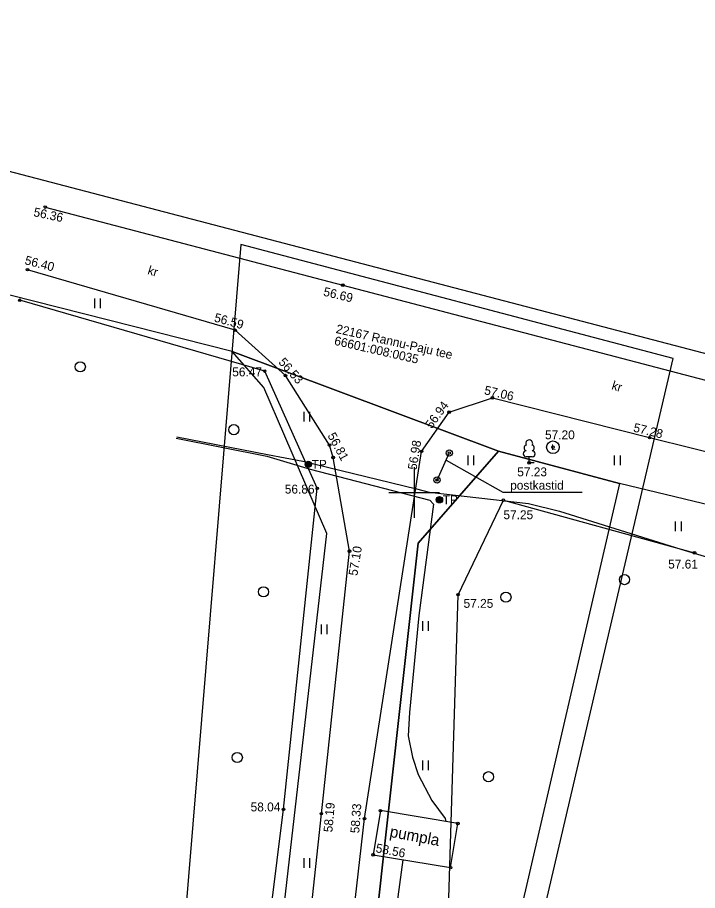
# Model space of a CAD drawing. Extents: x 630349 to 632806, y 6455413 to 6457746.
# Drawn here: x 630918.8 to 630972.3, y 6457168.7 to 6457237.4 of the extents above; entities that cross this region are included whole.
import ezdxf

# ---------------------------------------------------------------- set-up
doc = ezdxf.new("R2010")
doc.units = 0
for name, color, linetype in [('HALJASTUS', 7, 'Continuous'), ('HOONE', 7, 'Continuous'), ('KAEV', 7, 'Continuous'), ('KORGUS EH2000', 7, 'Continuous'), ('KPKAABEL', 7, 'Continuous'), ('MOOTPIIR', 7, 'Continuous'), ('MPKAABEL', 7, 'Continuous'), ('PIIR', 7, 'Continuous'), ('POST', 7, 'Continuous'), ('PUU', 7, 'Continuous'), ('RAJATISEDET', 7, 'Continuous'), ('TEE', 7, 'Continuous'), ('VORK', 7, 'Continuous'), ('VTRASS', 7, 'Continuous')]:
    doc.layers.add(name, color=color, linetype=linetype)

msp = doc.modelspace()

# ---------------------------------------------------------------- linework, layer by layer
at = {"layer": 'HALJASTUS'}
for p, q in [((630924.818, 6457215.292), (630924.818, 6457214.531)), ((630925.273, 6457215.292), (630925.273, 6457214.531)), ((630941.299, 6457206.365), (630941.299, 6457205.604)), ((630941.754, 6457206.365), (630941.754, 6457205.604)), ((630954.209, 6457202.931), (630954.209, 6457202.17)), ((630954.664, 6457202.931), (630954.664, 6457202.17)), ((630965.746, 6457202.931), (630965.746, 6457202.17)), ((630966.201, 6457202.931), (630966.201, 6457202.17)), ((630970.553, 6457197.712), (630970.553, 6457196.951)), ((630971.008, 6457197.712), (630971.008, 6457196.951)), ((630950.638, 6457189.884), (630950.638, 6457189.123)), ((630951.093, 6457189.884), (630951.093, 6457189.123)), ((630942.672, 6457189.609), (630942.672, 6457188.848)), ((630943.127, 6457189.609), (630943.127, 6457188.848)), ((630950.638, 6457178.896), (630950.638, 6457178.135)), ((630951.093, 6457178.896), (630951.093, 6457178.135)), ((630941.299, 6457171.205), (630941.299, 6457170.444)), ((630941.754, 6457171.205), (630941.754, 6457170.444))]:
    msp.add_line(p, q, dxfattribs=at)
for points in [[(630928.785, 6457116.985), (630932.716, 6457119.007), (630934.361, 6457122.254), (630935.002, 6457125.915), (630936.187, 6457146.744), (630939.702, 6457175.062), (630942.363, 6457200.337), (630938.225, 6457209.568), (630918.939, 6457215.144)], [(630953.967, 6457115.908), (630951.045, 6457116.125), (630947.148, 6457117.64), (630944.308, 6457120.331), (630943.56, 6457126.554), (630947.052, 6457145.467), (630952.165, 6457147.55), (630952.658, 6457166.357), (630953.45, 6457191.958), (630957.017, 6457199.399), (630972.065, 6457195.256)]]:
    msp.add_lwpolyline(points, dxfattribs=at)
for centre in [(630923.706, 6457209.899), (630935.792, 6457204.954), (630966.557, 6457193.143), (630938.127, 6457192.181), (630957.218, 6457191.769), (630936.067, 6457179.134), (630955.845, 6457177.623)]:
    msp.add_circle(centre, 0.4, dxfattribs=at)
at = {"layer": 'HOONE'}
for p, q in [((630947.335, 6457174.952), (630946.76, 6457171.473)), ((630953.438, 6457173.943), (630947.335, 6457174.952)), ((630952.862, 6457170.463), (630953.438, 6457173.943)), ((630946.76, 6457171.473), (630952.862, 6457170.463))]:
    msp.add_line(p, q, dxfattribs=at)
at = {"layer": 'KAEV'}
msp.add_circle((630960.92, 6457203.574), 0.5, dxfattribs=at)
at = {"layer": 'KORGUS EH2000'}
for centre in [(630920.951, 6457222.482), (630919.555, 6457217.551), (630944.379, 6457216.328), (630918.939, 6457215.144), (630935.902, 6457212.783), (630938.225, 6457209.568), (630939.864, 6457209.213), (630956.154, 6457207.463), (630952.752, 6457206.332), (630968.53, 6457204.332), (630943.328, 6457203.741), (630960.92, 6457203.574), (630943.617, 6457202.763), (630950.583, 6457203.244), (630952.761, 6457203.114), (630941.659, 6457202.227), (630959.048, 6457202.347), (630951.795, 6457200.986), (630942.363, 6457200.337), (630951.982, 6457199.434), (630957.017, 6457199.399), (630944.905, 6457195.387), (630972.065, 6457195.256), (630953.45, 6457191.958), (630939.702, 6457175.062), (630942.686, 6457174.712), (630947.335, 6457174.952), (630946.084, 6457174.323), (630953.438, 6457173.943), (630946.76, 6457171.473), (630952.862, 6457170.463)]:
    msp.add_circle(centre, 0.1, dxfattribs=at)
at = {"layer": 'KPKAABEL'}
msp.add_lwpolyline([(630931.301, 6457204.391), (630938.438, 6457203), (630941.227, 6457202.465), (630950.176, 6457200.289), (630951.184, 6457200.043), (630958.996, 6457199.141), (630961.43, 6457198.531), (630970.992, 6457195.531), (630973.078, 6457194.91), (630975.801, 6457194.457)], dxfattribs=at)
at = {"layer": 'MOOTPIIR'}
msp.add_lwpolyline([(630852.472, 6456893.421), (630880.991, 6456912.282), (630880.991, 6456929.23), (630874.613, 6456951.462), (630894.021, 6456982.533), (630924.181, 6456980.62), (630965.821, 6456977.066), (630961.812, 6457016.975), (630951.607, 6457065.996), (630949.42, 6457120.848), (630970.389, 6457210.56), (630936.357, 6457219.535), (630928.111, 6457119.998), (630925.593, 6457113.65), (630928.372, 6457100.893), (630937.757, 6457052.875), (630942.951, 6457012.146), (630944.552, 6456999.59), (630890.103, 6456998.661), (630862.039, 6456969.959), (630853.748, 6456957.385), (630853.565, 6456919.845), (630845.638, 6456900.437), (630850.012, 6456892.146)], close=True, dxfattribs=at)
at = {"layer": 'MPKAABEL'}
msp.add_lwpolyline([(630931.246, 6457204.289), (630938.402, 6457202.871), (630941.805, 6457201.848), (630951.234, 6457199.391), (630951.504, 6457199.078), (630950.363, 6457190.328), (630949.613, 6457182.688), (630949.527, 6457180.848), (630949.855, 6457179.16), (630950.313, 6457177.805), (630951.395, 6457175.746), (630952.441, 6457174.34), (630952.484, 6457174.101)], dxfattribs=at)
at = {"layer": 'PIIR'}
for points in [[(631668.15, 6457081.33), (631565.03, 6457082.19), (631460.39, 6457084.27), (631452.14, 6457084.52), (631428.45, 6457086.56), (631418.62, 6457087.06), (631380.16, 6457095.14), (631308.42, 6457114.28), (631279.14, 6457119.76), (631277.83, 6457120.05), (631261.93, 6457123.68), (631226.95, 6457133.2), (631118.32, 6457161.31), (630996, 6457193.51), (630966.16, 6457200.72), (630956.63, 6457203.26), (630935.66, 6457211.11), (630805.03, 6457244.23), (630640.88, 6457284.66), (630610.66, 6457292.8), (630611.35, 6457307.59)], [(630623.71, 6457300.2), (630807.95, 6457254.2), (630819.57, 6457251.14), (630825.34, 6457249.63), (630988.88, 6457206.78), (631106.83, 6457176.59), (631222.03, 6457146.28), (631253.91, 6457138.19), (631306.97, 6457124.73), (631381.89, 6457105.32), (631404.41, 6457101.06), (631417.1, 6457099.1), (631417.26, 6457097.56), (631455.02, 6457094.09), (631483.69, 6457092.84), (631711.82, 6457091.51)], [(630762.68, 6457148.8), (630880.67, 6457119.21), (630929.78, 6457116.48), (630934.36, 6457120.28), (630943.12, 6457196.77), (630938.16, 6457208.28), (630935.66, 6457211.11), (630805.03, 6457244.23)], [(630946.6, 6457116.18), (630929.78, 6457116.48), (630880.67, 6457119.21), (630879.87, 6457087.92), (630878.99, 6457005.92), (630878.98, 6457004.92), (630893.53, 6456991.12), (630952.48, 6456995.31), (630939.65, 6457054.11), (630997.73, 6457058.15), (630996.3, 6457114.02), (630987.68, 6457114.58), (630989.48, 6457155.72), (630996, 6457193.51), (630966.16, 6457200.72), (630946.6, 6457116.18)]]:
    msp.add_lwpolyline(points, dxfattribs=at)
for points in [[(630938.16, 6457208.28), (630935.66, 6457211.11), (630956.63, 6457203.26), (630950.3, 6457196.02), (630942.14, 6457122.35), (630946.6, 6457116.18), (630929.78, 6457116.48), (630934.36, 6457120.28), (630943.12, 6457196.77)], [(630942.14, 6457122.35), (630950.3, 6457196.02), (630956.63, 6457203.26), (630966.16, 6457200.72), (630946.6, 6457116.18)]]:
    msp.add_lwpolyline(points, close=True, dxfattribs=at)
at = {"layer": 'POST'}
for centre, radius in [((630941.659, 6457202.227), 0.25), ((630941.659, 6457202.227), 0.225), ((630941.659, 6457202.227), 0.2), ((630941.659, 6457202.227), 0.175), ((630941.659, 6457202.227), 0.15), ((630941.659, 6457202.227), 0.125), ((630941.659, 6457202.227), 0.1), ((630941.659, 6457202.227), 0.075), ((630941.659, 6457202.227), 0.05), ((630941.659, 6457202.227), 0.025), ((630951.982, 6457199.434), 0.25), ((630951.982, 6457199.434), 0.225), ((630951.982, 6457199.434), 0.2), ((630951.982, 6457199.434), 0.175), ((630951.982, 6457199.434), 0.15), ((630951.982, 6457199.434), 0.125), ((630951.982, 6457199.434), 0.1), ((630951.982, 6457199.434), 0.075), ((630951.982, 6457199.434), 0.05), ((630951.982, 6457199.434), 0.025)]:
    msp.add_circle(centre, radius, dxfattribs=at)
at = {"layer": 'PUU'}
for p, q in [((630959.288, 6457202.822), (630958.808, 6457202.822)), ((630959.048, 6457202.347), (630959.048, 6457202.822)), ((630959.428, 6457202.347), (630959.048, 6457202.347))]:
    msp.add_line(p, q, dxfattribs=at)
for centre, radius, start, end in [((630959.048, 6457203.867), 0.277, 332.5799, 207.4201), ((630958.878, 6457203.52), 0.233, 109.02174, 253.14154), ((630959.218, 6457203.52), 0.233, 286.85082, 70.98591), ((630958.811, 6457203.059), 0.238, 90.0016, 269.3953), ((630959.285, 6457203.059), 0.238, 270.6047, 89.9984)]:
    msp.add_arc(centre, radius, start, end, dxfattribs=at)
at = {"layer": 'RAJATISEDET'}
for points in [[(630951.795, 6457200.986), (630952.761, 6457203.114)], [(630952.504, 6457202.548), (630956.986, 6457200.036), (630963.218, 6457200.036)]]:
    msp.add_lwpolyline(points, dxfattribs=at)
for centre in [(630952.761, 6457203.114), (630951.795, 6457200.986)]:
    msp.add_circle(centre, 0.25, dxfattribs=at)
at = {"layer": 'TEE'}
for points in [[(630920.951, 6457222.482), (630944.379, 6457216.328), (630976.233, 6457207.992)], [(630925.304, 6457114.897), (630928.972, 6457114.897), (630930.678, 6457115.238), (630933.914, 6457117.143), (630936.362, 6457120.693), (630936.945, 6457126.86), (630939.594, 6457145.91), (630942.686, 6457174.712), (630944.905, 6457195.387), (630943.617, 6457202.763), (630943.328, 6457203.741), (630939.864, 6457209.213), (630935.902, 6457212.783), (630919.555, 6457217.551)], [(630953.725, 6457113.323), (630950.979, 6457113.633), (630946.629, 6457114.617), (630943.599, 6457117.004), (630941.671, 6457120.944), (630941.636, 6457126.185), (630942.811, 6457145.504), (630946.084, 6457174.323), (630950.583, 6457203.244), (630952.752, 6457206.332), (630956.154, 6457207.463), (630968.53, 6457204.332), (630975.298, 6457202.651)]]:
    msp.add_lwpolyline(points, dxfattribs=at)
at = {"layer": 'VORK'}
for p, q in [((630950, 6457202), (630950, 6457198)), ((630948, 6457200), (630952, 6457200))]:
    msp.add_line(p, q, dxfattribs=at)
at = {"layer": 'VTRASS'}
msp.add_lwpolyline([(630949.105, 6457171.085), (630943.12, 6457126.824), (630945.405, 6457100.151), (630940.755, 6457057.07), (630941.059, 6457052.021), (630948.164, 6457012.664), (630965.555, 6457009.558)], dxfattribs=at)

# ---------------------------------------------------------------- texts
at = {"layer": 'HOONE'}
msp.add_text('pumpla', height=0.9, rotation=349.38034, dxfattribs=at).set_placement((630948.018, 6457172.894))
at = {"layer": 'KAEV'}
msp.add_text('L', height=0.45, dxfattribs=at).set_placement((630960.807, 6457203.349))
at = {"layer": 'KORGUS EH2000'}
for s, rotation, p in [('56.36', 348.01789, (630919.981, 6457221.777)), ('56.40', 345.61531, (630919.288, 6457217.989)), ('56.69', 346.45682, (630942.797, 6457215.514)), ('56.59', 344.68718, (630934.196, 6457213.48)), ('56.53', 311.53177, (630939.265, 6457210.238)), ('57.06', 347.05349, (630955.462, 6457207.75)), ('56.94', 53.77506, (630951.371, 6457204.974)), ('57.28', 346.35709, (630967.201, 6457204.81)), ('56.81', 298.55962, (630943.147, 6457204.489)), ('56.98', 80.71645, (630950.176, 6457201.749)), ('57.10', 80.77011, (630945.511, 6457193.412)), ('58.19', 85.19733, (630943.553, 6457173.227)), ('58.33', 85.78018, (630945.664, 6457173.151)), ('58.56', 349.19177, (630946.927, 6457171.685))]:
    msp.add_text(s, height=0.7, rotation=rotation, dxfattribs=at).set_placement(p)
for s, p in [('56.47', (630935.67, 6457209.153)), ('57.20', (630960.296, 6457204.198)), ('57.23', (630958.107, 6457201.28)), ('56.86', (630939.808, 6457199.922)), ('57.25', (630957.02, 6457197.903)), ('57.61', (630969.991, 6457194.017)), ('57.25', (630953.882, 6457190.925)), ('58.04', (630937.117, 6457174.895))]:
    msp.add_text(s, height=0.7, dxfattribs=at).set_placement(p)
at = {"layer": 'PIIR'}
for s, p in [('22167 Rannu-Paju tee', (630943.788, 6457212.579)), ('66601:008:0035', (630943.656, 6457211.646))]:
    msp.add_text(s, height=0.7, rotation=347.16888, dxfattribs=at).set_placement(p)
at = {"layer": 'POST'}
for p in [(630941.659, 6457201.877), (630951.982, 6457199.084)]:
    msp.add_text(' TP', height=0.7, dxfattribs=at).set_placement(p)
at = {"layer": 'RAJATISEDET'}
msp.add_text('postkastid', height=0.7, dxfattribs=at).set_placement((630957.553, 6457200.226))
at = {"layer": 'TEE'}
for p in [(630928.957, 6457217.216), (630965.49, 6457208.151)]:
    msp.add_text('kr', height=0.7, rotation=342.87694, dxfattribs=at).set_placement(p)

doc.saveas('drawing.dxf')
